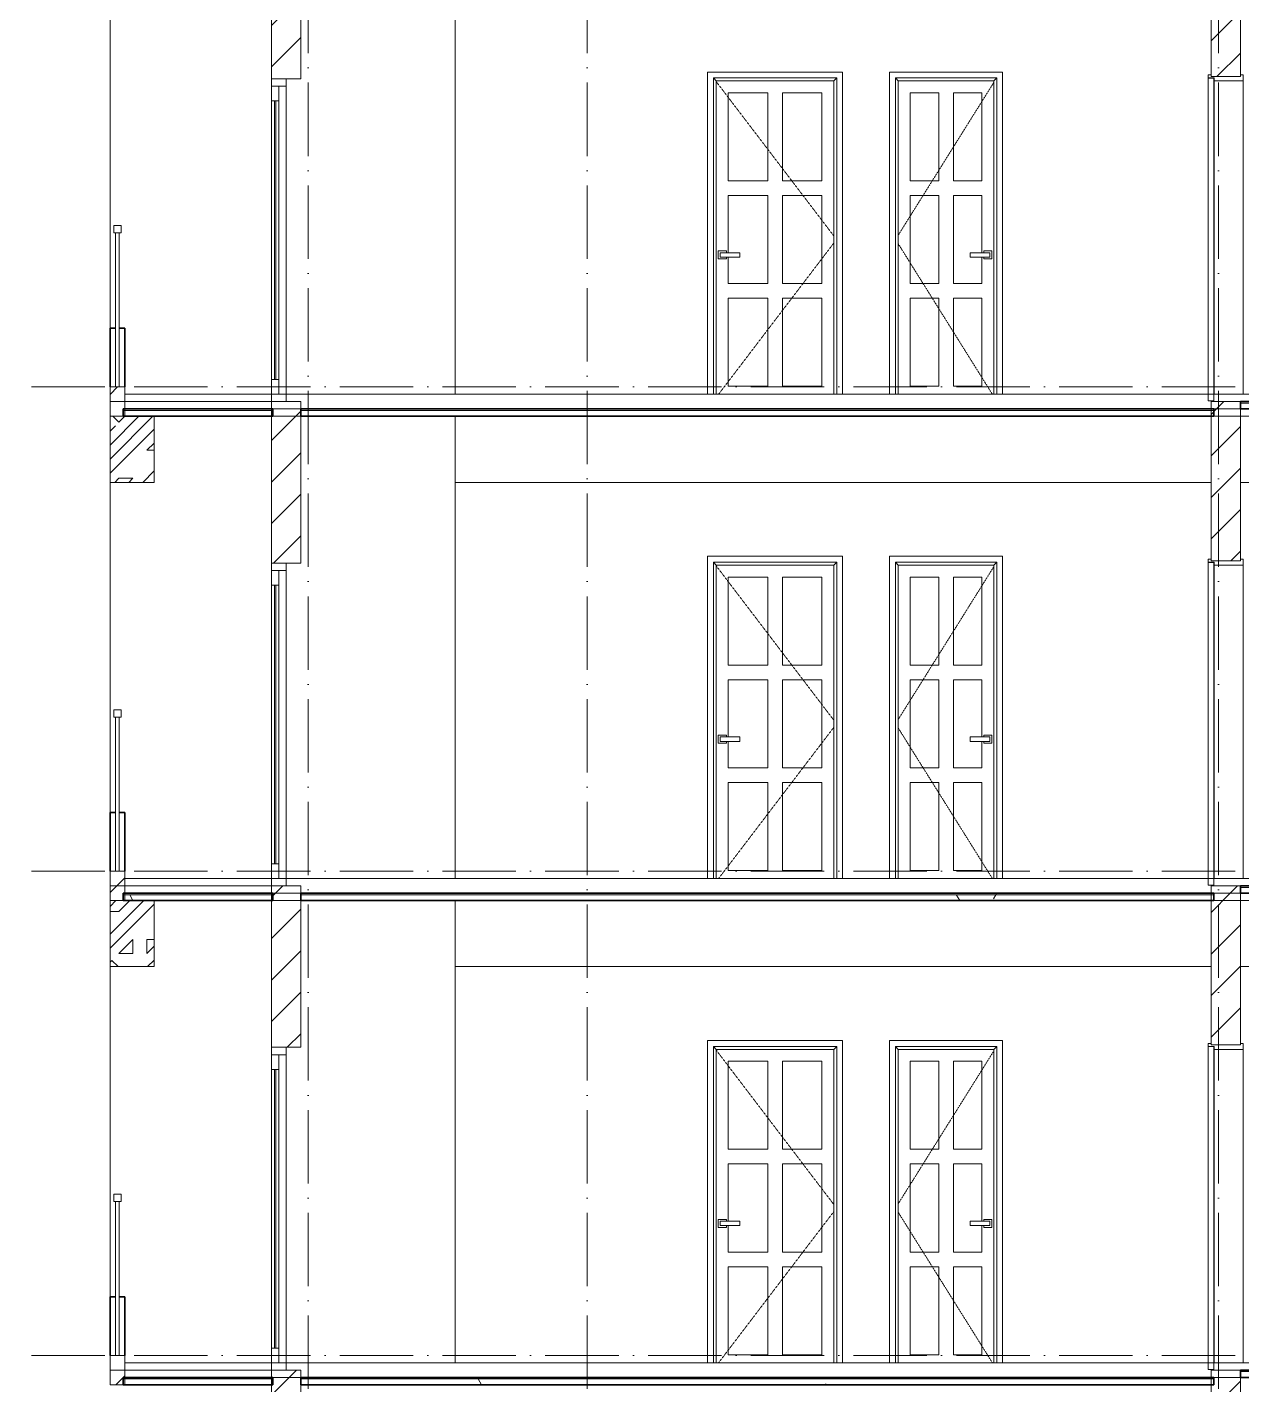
# Model space of a CAD drawing. Header units: millimetres. Extents: x -4940 to 55609, y -15283 to 93540.
# Drawn here: x 23035 to 31310, y 48100 to 57352 of the extents above; entities that cross this region are included whole.
import ezdxf

# ---------------------------------------------------------------- set-up
doc = ezdxf.new("R2010")
doc.units = ezdxf.units.MM
doc.linetypes.add('Dash 1_16__2_', pattern=[3.175, 1.5875, -1.5875])
doc.linetypes.add('Grid Line', pattern=[14, 10, -2, 0, -2])
for name, color, linetype, lineweight in [('A-DOOR', 31, 'Continuous', 5), ('A-FLOR-HRAL', 41, 'Continuous', 5), ('A-FLOR-MCUT', 3, 'Continuous', 9), ('CUA', 31, 'Continuous', 9), ('HATCH-TUONG', 152, 'Continuous', 9), ('NET CAT', 3, 'Continuous', 5), ('NET CATConcrete', 3, 'Continuous', 5), ('NET THAY 2', 55, 'Continuous', 5), ('NET-CAT', 3, 'Continuous', 9), ('NET-THAY', 2, 'Continuous', 15), ('TRUC', 225, 'Continuous', 5)]:
    doc.layers.add(name, color=color, linetype=linetype, lineweight=lineweight)
pattern_1 = [(45, (21278.48, 39800), (-141.4214, 141.4214), [])]
pattern_2 = [(0, (21278.48, 39800), (1625.6, 406.4), [67.056, -1152.144, 67.056, -1152.144, -6502.4]), (0, (21278.48, 39800), (1625.6, 406.4), [-2438.4, 67.056, -2371.344, 67.056, -1152.144, -2844.8]), (0, (21278.48, 39800), (1625.6, 406.4), [-6096, 67.056, -745.744, 67.056, -1964.944]), (120, (21888.08, 40003.2), (-1164.753, 1204.611), [67.056, -1152.144, 67.056, -7654.544]), (120, (21888.08, 40003.2), (-1164.753, 1204.611), [-1286.256, -1152.144, 67.056, -2371.344, -4064]), (120, (21888.08, 40003.2), (-1164.753, 1204.611), [-4876.8, 67.056, -1152.144, 67.056, -2777.744]), (120, (21888.08, 40003.2), (-1164.753, 1204.611), [-6163.056, -745.744, 67.056, -1964.944]), (240, (22091.28, 40816), (-460.847, -1611.011), [67.056, -1152.144, 67.056, -7654.544]), (240, (22091.28, 40816), (-460.847, -1611.011), [-1286.256, -1152.144, 67.056, -2371.344, -4064]), (240, (22091.28, 40816), (-460.847, -1611.011), [-4876.8, 67.056, -1152.144, 67.056, -2777.744]), (240, (22091.28, 40816), (-460.847, -1611.011), [-6163.056, -745.744, 67.056, -1964.944])]
pattern_3 = [(45, (21373.7, 39800), (-476.246, 476.246), []), (45, (21469, 39800), (-476.246, 476.246), []), (45, (21278.5, 39800), (-476.246, 476.246), []), (45, (21754.7, 39800), (-476.246, 476.246), []), (45, (21850, 39800), (-476.246, 476.246), []), (0, (21659.5, 39895.25), (0, 952.5), [95.25, -857.25]), (0, (21754.7, 39990.5), (0, 952.5), [95.25, -857.25]), (45, (21659.5, 39895.25), (0, 952.49), [134.684, -1212.34]), (45, (21754.7, 39895.25), (0, 952.49), [134.684, -1212.34]), (0, (21659.5, 39895.25), (0, 952.5), [95.25, -857.25]), (90, (21183.2, 39895.25), (-952.5, 6e-14), [95.25, -857.25]), (90, (21278.5, 39895.25), (-952.5, 6e-14), [190.5, -762]), (45, (21183.2, 39990.5), (0, 952.49), [134.684, -1212.34]), (90, (22040.5, 40181), (-952.5, 6e-14), [95.25, -857.25]), (0, (21945.2, 40181), (0, 952.5), [95.25, -857.25]), (45, (21945.2, 40181), (0, 952.49), [134.684, -1212.34]), (0, (22135.7, 39895.25), (0, 952.5), [95.25, -857.25]), (0, (22135.7, 40371.5), (0, 952.5), [95.25, -857.25]), (90, (22326.2, 40466.75), (-952.5, 6e-14), [95.25, -857.25]), (45, (22135.7, 40371.5), (0, 952.49), [269.367, -1077.66]), (45, (22231, 40371.5), (0, 952.49), [134.684, -1212.34]), (45, (22421.5, 40562), (0, 952.49), [134.684, -1212.34]), (0, (22421.5, 40657.25), (0, 952.5), [95.25, -857.25]), (90, (22421.5, 40562), (-952.5, 6e-14), [95.25, -857.25]), (0, (21754.7, 40562), (0, 952.5), [95.25, -857.25]), (0, (21945.2, 40657.25), (0, 952.5), [95.25, -857.25]), (90, (21850, 40562), (-952.5, 6e-14), [95.25, -857.25]), (90, (21945.2, 40562), (-952.5, 6e-14), [95.25, -857.25]), (45, (21754.7, 40562), (0, 952.49), [134.684, -1212.34]), (45, (21945.2, 40562), (0, 952.49), [134.684, -1212.34]), (135, (21397.46, 40014.8), (-952.49, 6e-14), [134.684, -1212.34]), (135, (21516.6, 40133.4), (-952.49, 6e-14), [134.683, -1212.34]), (135, (21588.04, 40204.8), (-952.49, 6e-14), [134.683, -1212.34]), (135, (21611.85, 40228.6), (-952.49, 6e-14), [134.683, -1212.34]), (135, (21659.5, 40276.25), (-952.49, 6e-14), [134.683, -1212.34]), (135, (21683.3, 40300.06), (-952.49, 6e-14), [134.683, -1212.34]), (135, (21754.7, 40371.5), (-952.49, 6e-14), [134.683, -1212.34]), (135, (21802.35, 40419.1), (-952.49, 6e-14), [134.683, -1212.34]), (45, (21397.46, 40014.8), (0, 952.49), [95.25, -1251.775]), (45, (21516.6, 40133.4), (0, 952.49), [67.36, -1279.665]), (45, (21683.3, 40300.06), (0, 952.49), [67.36, -1279.665]), (45, (21588.04, 40395.3), (0, 952.49), [67.36, -1279.665]), (45, (21754.7, 40371.5), (0, 952.49), [67.36, -1279.665]), (45, (21659.5, 40466.75), (0, 952.49), [67.36, -1279.665]), (0, (21302.7, 40109.5), (0, 952.5), [190.043, -762.457]), (0, (21516.6, 40323.9), (0, 952.5), [95.25, -857.25])]

# ---------------------------------------------------------------- blocks, each defined once
blk = doc.blocks.new('ALC1807-ASCENT PLAZA-TANG DIEN HINH-TANG 5_rvt-8-MẶT CẮT A-A')
at = {"layer": 'HATCH-TUONG'}
h = blk.add_hatch(dxfattribs=at)
h.set_pattern_fill('FP_10', color=130, style=0, pattern_type=2)
h.set_pattern_definition(pattern_1)
h.paths.add_polyline_path([(24899.9, 44850), (24899.9, 44900), (24699.9, 44900), (24699.9, 44850)], flags=0)
h.paths.add_polyline_path([(24899.9, 47100), (24899.9, 48150), (24699.9, 48150), (24699.9, 47100)], flags=0)
h = blk.add_hatch(dxfattribs=at)
h.set_pattern_fill('FP_10', color=130, style=0, pattern_type=2)
h.set_pattern_definition(pattern_1)
h.paths.add_polyline_path([(31299.9, 44850), (31299.9, 44900), (31099.9, 44900), (31099.9, 44850)], flags=0)
h.paths.add_polyline_path([(31299.9, 47116), (31299.9, 48150), (31099.9, 48150), (31099.9, 47116)], flags=0)
at = {"layer": 'NET-CAT', "color": 130}
for p, q in [((24899.9, 48150), (24699.9, 48150)), ((24699.9, 48150), (24699.9, 47100)), ((24899.9, 47100), (24899.9, 48150)), ((31099.9, 48150), (31099.9, 47116)), ((31299.9, 48150), (31099.9, 48150)), ((31299.9, 47116), (31299.9, 48150))]:
    blk.add_line(p, q, dxfattribs=at)
blk = doc.blocks.new('CUA VAO CAN HO - Type 1-V74-MẶT CẮT A-A')
at = {"layer": 'A-DOOR', "color": 170, "lineweight": 18}
for p, q in [((31079.9, 24005), (31079.9, 21805)), ((31119.9, 24005), (31079.9, 24005)), ((31119.9, 21805), (31119.9, 24005)), ((31079.9, 21805), (31119.9, 21805))]:
    blk.add_line(p, q, dxfattribs=at)
at = {"layer": 'CUA', "color": 130}
for p, q in [((31099.9, 24026), (31079.9, 24026)), ((31079.9, 24026), (31079.9, 24006)), ((31079.9, 24006), (31120.9, 24006)), ((31099.9, 24016), (31099.9, 24026)), ((31299.9, 24016), (31099.9, 24016)), ((31120.9, 24006), (31120.9, 23986)), ((31120.9, 23986), (31319.9, 23986)), ((31120.9, 23986), (31120.9, 21850)), ((31319.9, 24026), (31299.9, 24026)), ((31299.9, 24026), (31299.9, 24016)), ((31319.9, 23986), (31319.9, 24026)), ((31319.9, 21850), (31319.9, 23986))]:
    blk.add_line(p, q, dxfattribs=at)
blk = doc.blocks.new('CUA WC - Type 1-60205-MẶT CẮT A-A')
at = {"layer": 'A-DOOR', "color": 130, "lineweight": 9}
for p, q in [((29050.9, 23305), (29050.9, 23905)), ((29050.9, 23905), (29244.9, 23905)), ((29244.9, 23905), (29244.9, 23305)), ((29344.9, 23305), (29344.9, 23905)), ((29344.9, 23905), (29538.9, 23905)), ((29538.9, 23905), (29538.9, 23305)), ((29244.9, 23305), (29050.9, 23305)), ((29538.9, 23305), (29344.9, 23305)), ((29050.9, 22605), (29050.9, 23205)), ((29050.9, 23205), (29244.9, 23205)), ((29244.9, 23205), (29244.9, 22605)), ((29344.9, 22605), (29344.9, 23205)), ((29344.9, 23205), (29538.9, 23205)), ((29538.9, 23205), (29538.9, 22815)), ((29538.9, 22785), (29538.9, 22605)), ((29244.9, 22605), (29050.9, 22605)), ((29538.9, 22605), (29344.9, 22605)), ((29050.9, 21905), (29050.9, 22505)), ((29050.9, 22505), (29244.9, 22505)), ((29244.9, 22505), (29244.9, 21905)), ((29344.9, 21905), (29344.9, 22505)), ((29344.9, 22505), (29538.9, 22505)), ((29538.9, 22505), (29538.9, 21905)), ((29244.9, 21905), (29050.9, 21905)), ((29538.9, 21905), (29344.9, 21905))]:
    blk.add_line(p, q, dxfattribs=at)
at = {"layer": 'CUA'}
for p, q in [((28909.9, 24046), (29679.9, 24046)), ((28909.9, 21850), (28909.9, 24046)), ((28969.9, 23986), (28949.9, 24006)), ((28949.9, 24006), (28949.9, 21850)), ((28949.9, 24006), (29639.9, 24006)), ((28969.9, 23986), (28969.9, 21850)), ((29619.9, 23986), (28969.9, 23986)), ((29619.9, 23986), (29639.9, 24006)), ((29619.9, 21850), (29619.9, 23986)), ((29639.9, 24006), (29639.9, 21850)), ((29679.9, 24046), (29679.9, 21850))]:
    blk.add_line(p, q, dxfattribs=at)
at = {"layer": 'CUA', "color": 130, "linetype": 'Dash 1_16__2_'}
for p, q in [((29619.9, 23974.6), (28969.9, 22935.4)), ((28969.9, 22874.6), (29610.8, 21850))]:
    blk.add_line(p, q, dxfattribs=at)
at = {"layer": 'CUA', "color": 130}
for p, q in [((29458.9, 22815), (29593.9, 22815)), ((29458.9, 22815), (29458.9, 22785)), ((29593.9, 22785), (29458.9, 22785)), ((29551.4, 22827.5), (29551.4, 22815)), ((29606.4, 22827.5), (29551.4, 22827.5)), ((29551.4, 22785), (29551.4, 22772.5)), ((29551.4, 22772.5), (29606.4, 22772.5)), ((29593.9, 22785), (29593.9, 22815)), ((29606.4, 22772.5), (29606.4, 22827.5))]:
    blk.add_line(p, q, dxfattribs=at)
blk = doc.blocks.new('CUA PHONG NGU - Type 1-60226-MẶT CẮT A-A')
at = {"layer": 'A-DOOR', "color": 130, "lineweight": 9}
for p, q in [((27810.9, 23305), (27810.9, 23905)), ((27810.9, 23905), (28079.9, 23905)), ((28079.9, 23905), (28079.9, 23305)), ((28179.9, 23305), (28179.9, 23905)), ((28179.9, 23905), (28448.9, 23905)), ((28448.9, 23905), (28448.9, 23305)), ((28079.9, 23305), (27810.9, 23305)), ((28448.9, 23305), (28179.9, 23305)), ((27810.9, 22815), (27810.9, 23205)), ((27810.9, 23205), (28079.9, 23205)), ((28079.9, 23205), (28079.9, 22605)), ((28179.9, 22605), (28179.9, 23205)), ((28179.9, 23205), (28448.9, 23205)), ((28448.9, 23205), (28448.9, 22605)), ((27810.9, 22605), (27810.9, 22785)), ((28079.9, 22605), (27810.9, 22605)), ((28448.9, 22605), (28179.9, 22605)), ((27810.9, 21905), (27810.9, 22505)), ((27810.9, 22505), (28079.9, 22505)), ((28079.9, 22505), (28079.9, 21905)), ((28179.9, 21905), (28179.9, 22505)), ((28179.9, 22505), (28448.9, 22505)), ((28448.9, 22505), (28448.9, 21905)), ((28079.9, 21905), (27810.9, 21905)), ((28448.9, 21905), (28179.9, 21905))]:
    blk.add_line(p, q, dxfattribs=at)
at = {"layer": 'CUA'}
for p, q in [((27669.9, 24046), (28589.9, 24046)), ((27669.9, 21850), (27669.9, 24046)), ((27709.9, 24006), (28549.9, 24006)), ((27709.9, 24006), (27729.9, 23986)), ((27709.9, 21850), (27709.9, 24006)), ((27729.9, 23986), (27729.9, 21850)), ((28529.9, 23986), (27729.9, 23986)), ((28549.9, 24006), (28529.9, 23986)), ((28529.9, 21850), (28529.9, 23986)), ((28549.9, 21850), (28549.9, 24006)), ((28589.9, 24046), (28589.9, 21850))]:
    blk.add_line(p, q, dxfattribs=at)
at = {"layer": 'CUA', "color": 130, "linetype": 'Dash 1_16__2_'}
for p, q in [((27729.9, 23980.1), (28529.9, 22929.9)), ((28529.9, 22880.1), (27745.2, 21850))]:
    blk.add_line(p, q, dxfattribs=at)
at = {"layer": 'CUA', "color": 130}
for p, q in [((27798.4, 22827.5), (27743.4, 22827.5)), ((27743.4, 22827.5), (27743.4, 22772.5)), ((27743.4, 22772.5), (27798.4, 22772.5)), ((27755.9, 22815), (27890.9, 22815)), ((27755.9, 22815), (27755.9, 22785)), ((27890.9, 22785), (27755.9, 22785)), ((27798.4, 22815), (27798.4, 22827.5)), ((27798.4, 22772.5), (27798.4, 22785)), ((27890.9, 22785), (27890.9, 22815))]:
    blk.add_line(p, q, dxfattribs=at)
blk = doc.blocks.new('CUA LO GIA _LUA_ - CUA LO GIA _LUA_-78615-MẶT CẮT A-A')
at = {"layer": 'CUA', "color": 130}
for p, q in [((24799.9, 24000), (24699.9, 24000)), ((24699.9, 24000), (24699.9, 23950)), ((24799.9, 23950), (24799.9, 24000)), ((24749.9, 23950), (24699.9, 23950)), ((24699.9, 23950), (24699.9, 23850)), ((24699.9, 23950), (24799.9, 23950)), ((24749.9, 23850), (24749.9, 23950)), ((24799.9, 23950), (24799.9, 21850)), ((24699.9, 23850), (24749.9, 23850)), ((24699.9, 23850), (24699.9, 21950)), ((24729.9, 23850), (24719.9, 23850)), ((24719.9, 23850), (24719.9, 21950)), ((24729.9, 21950), (24729.9, 23850)), ((24749.9, 23850), (24749.9, 21950)), ((24749.9, 21950), (24699.9, 21950)), ((24699.9, 21950), (24699.9, 21850)), ((24719.9, 21950), (24729.9, 21950)), ((24749.9, 21850), (24749.9, 21950)), ((24699.9, 21850), (24749.9, 21850)), ((24799.9, 21850), (24699.9, 21850)), ((24699.9, 21850), (24699.9, 21800)), ((24799.9, 21800), (24799.9, 21850)), ((24699.9, 21800), (24799.9, 21800))]:
    blk.add_line(p, q, dxfattribs=at)
blk = doc.blocks.new('Railing - 25mm-V75-MẶT CẮT A-A')
at = {"layer": 'NET THAY 2', "color": 130, "lineweight": 9}
for p, q in [((23637.4, 21900), (23637.4, 22950)), ((23662.4, 21900), (23662.4, 22950))]:
    blk.add_line(p, q, dxfattribs=at)
blk = doc.blocks.new('Railing - Railing-V106-MẶT CẮT A-A')
at = {"layer": 'A-FLOR-HRAL', "color": 130, "lineweight": 9}
for p, q in [((23674.9, 26300), (23624.9, 26300)), ((23624.9, 26300), (23624.9, 26250)), ((23674.9, 26250), (23674.9, 26300)), ((23624.9, 26250), (23674.9, 26250))]:
    blk.add_line(p, q, dxfattribs=at)
blk.add_blockref('Railing - 25mm-V75-MẶT CẮT A-A', (0, 3300))
blk = doc.blocks.new('ALC1807-ASCENT PLAZA-TANG DIEN HINH-TANG 5_rvt-9-MẶT CẮT A-A')
at = {"layer": 'HATCH-TUONG'}
h = blk.add_hatch(dxfattribs=at)
h.set_pattern_fill('FP_10', color=130, style=0, pattern_type=2)
h.set_pattern_definition(pattern_1)
h.paths.add_polyline_path([(24899.9, 48150), (24899.9, 48200), (24699.9, 48200), (24699.9, 48150)], flags=0)
h.paths.add_polyline_path([(24899.9, 50400), (24899.9, 51450), (24699.9, 51450), (24699.9, 50400)], flags=0)
h = blk.add_hatch(dxfattribs=at)
h.set_pattern_fill('FP_10', color=130, style=0, pattern_type=2)
h.set_pattern_definition(pattern_1)
h.paths.add_polyline_path([(31299.9, 48150), (31299.9, 48200), (31099.9, 48200), (31099.9, 48150)], flags=0)
h.paths.add_polyline_path([(31299.9, 50416), (31299.9, 51450), (31099.9, 51450), (31099.9, 50416)], flags=0)
h = blk.add_hatch(dxfattribs=at)
h.set_pattern_fill('FP_10', color=130, style=0, pattern_type=2)
h.set_pattern_definition(pattern_1)
h.paths.add_polyline_path([(23599.9, 48100), (23699.9, 48100), (23699.9, 48300), (23599.9, 48300)], flags=0)
at = {"layer": 'NET CAT', "lineweight": 9}
h = blk.add_hatch(dxfattribs=at)
h.set_pattern_fill('FP_9', color=130, style=0, pattern_type=2)
h.set_pattern_definition(pattern_2)
h.paths.add_polyline_path([(9799.9, 48190), (11519.9, 48190), (11519.9, 48200), (9799.9, 48200)], flags=0)
h.paths.add_polyline_path([(32799.9, 48190), (32799.9, 48200), (31299.9, 48200), (31299.9, 48190), (32403.2, 48190)], flags=0)
h = blk.add_hatch(dxfattribs=at)
h.set_pattern_fill('FP_9', color=130, style=0, pattern_type=2)
h.set_pattern_definition(pattern_2)
h.paths.add_polyline_path([(32403.2, 48150), (32799.9, 48150), (32799.9, 48190), (31299.9, 48190), (31299.9, 48150)], flags=0)
h.paths.add_polyline_path([(10484.5, 48150), (11519.9, 48150), (11519.9, 48190), (9799.9, 48190), (9799.9, 48150)], flags=0)
h = blk.add_hatch(dxfattribs=at)
h.set_pattern_fill('FP_9', color=130, style=0, pattern_type=2)
h.set_pattern_definition(pattern_2)
h.paths.add_polyline_path([(31119.9, 48140), (31119.9, 48150), (24899.9, 48150), (24899.9, 48140), (30779.6, 48140)], flags=0)
h = blk.add_hatch(dxfattribs=at)
h.set_pattern_fill('FP_9', color=130, style=0, pattern_type=2)
h.set_pattern_definition(pattern_2)
h.paths.add_polyline_path([(31119.9, 48100), (31119.9, 48140), (24899.9, 48140), (24899.9, 48100), (30779.6, 48100)], flags=0)
at = {"layer": 'A-FLOR-MCUT', "color": 130}
for p, q in [((24709.9, 48140), (23690.1, 48140)), ((31119.9, 48140), (24899.9, 48140)), ((32799.9, 48190), (31299.9, 48190))]:
    blk.add_line(p, q, dxfattribs=at)
at = {"layer": 'NET-CAT', "color": 130}
for p, q in [((24899.9, 51450), (24699.9, 51450)), ((24699.9, 51450), (24699.9, 50400)), ((24899.9, 50400), (24899.9, 51450)), ((31099.9, 51450), (31099.9, 50416)), ((31299.9, 51450), (31099.9, 51450)), ((31299.9, 50416), (31299.9, 51450)), ((24699.9, 50400), (24899.9, 50400)), ((31099.9, 50416), (31299.9, 50416)), ((23599.9, 48300), (23599.9, 48100)), ((23699.9, 48300), (23599.9, 48300)), ((23699.9, 48100), (23699.9, 48300)), ((24899.9, 48200), (24699.9, 48200)), ((24699.9, 48200), (24699.9, 48150)), ((24699.9, 48150), (24899.9, 48150)), ((24899.9, 48150), (24899.9, 48200)), ((31099.9, 48200), (31099.9, 48150)), ((31299.9, 48200), (31099.9, 48200)), ((31099.9, 48150), (31299.9, 48150)), ((31299.9, 48150), (31299.9, 48200)), ((23599.9, 48100), (23699.9, 48100))]:
    blk.add_line(p, q, dxfattribs=at)
at = {"layer": 'NET-CAT', "color": 50, "lineweight": 35}
for p, q in [((24709.9, 48150), (23690.1, 48150)), ((23690.1, 48150), (23690.1, 48100)), ((24709.9, 48100), (24709.9, 48150)), ((31119.9, 48150), (24899.9, 48150)), ((24899.9, 48150), (24899.9, 48100)), ((31119.9, 48100), (31119.9, 48150)), ((32799.9, 48200), (31299.9, 48200)), ((31299.9, 48200), (31299.9, 48150)), ((31299.9, 48150), (32799.9, 48150)), ((23690.1, 48100), (24709.9, 48100)), ((24899.9, 48100), (31119.9, 48100))]:
    blk.add_line(p, q, dxfattribs=at)
at = {"layer": 'NET-THAY', "color": 50, "lineweight": 35}
for p, q in [((23599.9, 48300), (23599.9, 48700)), ((23637.4, 48700), (23599.9, 48700)), ((23699.9, 48700), (23662.4, 48700)), ((23699.9, 48700), (23699.9, 48300))]:
    blk.add_line(p, q, dxfattribs=at)
at = {"color": 50, "lineweight": 35}
for name, p in [('CUA PHONG NGU - Type 1-60226-MẶT CẮT A-A', (0, 26400)), ('CUA WC - Type 1-60205-MẶT CẮT A-A', (0, 26400)), ('CUA VAO CAN HO - Type 1-V74-MẶT CẮT A-A', (0, 26400)), ('CUA LO GIA _LUA_ - CUA LO GIA _LUA_-78615-MẶT CẮT A-A', (0, 26400)), ('Railing - Railing-V106-MẶT CẮT A-A', (0, 23100))]:
    blk.add_blockref(name, p, dxfattribs=at)
blk = doc.blocks.new('ALC1807-ASCENT PLAZA-TANG DIEN HINH-TANG 5_rvt-10-MẶT CẮT A-A')
at = {"layer": 'HATCH-TUONG'}
h = blk.add_hatch(dxfattribs=at)
h.set_pattern_fill('FP_10', color=130, style=0, pattern_type=2)
h.set_pattern_definition(pattern_1)
h.paths.add_polyline_path([(24899.9, 51450), (24899.9, 51500), (24699.9, 51500), (24699.9, 51450)], flags=0)
h.paths.add_polyline_path([(24899.9, 53700), (24899.9, 54750), (24699.9, 54750), (24699.9, 53700)], flags=0)
h = blk.add_hatch(dxfattribs=at)
h.set_pattern_fill('FP_10', color=130, style=0, pattern_type=2)
h.set_pattern_definition(pattern_1)
h.paths.add_polyline_path([(31299.9, 51450), (31299.9, 51500), (31099.9, 51500), (31099.9, 51450)], flags=0)
h.paths.add_polyline_path([(31299.9, 53716), (31299.9, 54750), (31099.9, 54750), (31099.9, 53716)], flags=0)
h = blk.add_hatch(dxfattribs=at)
h.set_pattern_fill('FP_10', color=130, style=0, pattern_type=2)
h.set_pattern_definition(pattern_1)
h.paths.add_polyline_path([(23599.9, 51400), (23699.9, 51400), (23699.9, 51600), (23599.9, 51600)], flags=0)
at = {"layer": 'NET CAT', "lineweight": 9}
h = blk.add_hatch(dxfattribs=at)
h.set_pattern_fill('FP_9', color=130, style=0, pattern_type=2)
h.set_pattern_definition(pattern_2)
h.paths.add_polyline_path([(9799.9, 51490), (11519.9, 51490), (11519.9, 51500), (9799.9, 51500)], flags=0)
h.paths.add_polyline_path([(32799.9, 51490), (32799.9, 51500), (31299.9, 51500), (31299.9, 51490), (32403.2, 51490)], flags=0)
h = blk.add_hatch(dxfattribs=at)
h.set_pattern_fill('FP_9', color=130, style=0, pattern_type=2)
h.set_pattern_definition(pattern_2)
h.paths.add_polyline_path([(31119.9, 51440), (31119.9, 51450), (24899.9, 51450), (24899.9, 51440), (30779.6, 51440)], flags=0)
h = blk.add_hatch(dxfattribs=at)
h.set_pattern_fill('FP_9', color=130, style=0, pattern_type=2)
h.set_pattern_definition(pattern_2)
h.paths.add_polyline_path([(23690.1, 51400), (24709.9, 51400), (24709.9, 51440), (23690.1, 51440)], flags=0)
h = blk.add_hatch(dxfattribs=at)
h.set_pattern_fill('FP_9', color=130, style=0, pattern_type=2)
h.set_pattern_definition(pattern_2)
h.paths.add_polyline_path([(31119.9, 51400), (31119.9, 51440), (24899.9, 51440), (24899.9, 51400), (30779.6, 51400)], flags=0)
at = {"layer": 'A-FLOR-MCUT', "color": 130}
for p, q in [((32799.9, 51490), (31299.9, 51490)), ((24709.9, 51440), (23690.1, 51440)), ((31119.9, 51440), (24899.9, 51440))]:
    blk.add_line(p, q, dxfattribs=at)
at = {"layer": 'NET-CAT', "color": 130}
for p, q in [((24899.9, 54750), (24699.9, 54750)), ((24699.9, 54750), (24699.9, 53700)), ((24899.9, 53700), (24899.9, 54750)), ((31099.9, 54750), (31099.9, 53716)), ((31299.9, 54750), (31099.9, 54750)), ((31299.9, 53716), (31299.9, 54750)), ((24699.9, 53700), (24899.9, 53700)), ((31099.9, 53716), (31299.9, 53716)), ((23599.9, 51600), (23599.9, 51400)), ((23699.9, 51600), (23599.9, 51600)), ((23699.9, 51400), (23699.9, 51600)), ((24899.9, 51500), (24699.9, 51500)), ((24699.9, 51500), (24699.9, 51450)), ((24699.9, 51450), (24899.9, 51450)), ((24899.9, 51450), (24899.9, 51500)), ((31099.9, 51500), (31099.9, 51450)), ((31299.9, 51500), (31099.9, 51500)), ((31099.9, 51450), (31299.9, 51450)), ((31299.9, 51450), (31299.9, 51500)), ((23599.9, 51400), (23699.9, 51400))]:
    blk.add_line(p, q, dxfattribs=at)
at = {"layer": 'NET-CAT', "color": 50, "lineweight": 35}
for p, q in [((24709.9, 51450), (23690.1, 51450)), ((23690.1, 51450), (23690.1, 51400)), ((24709.9, 51400), (24709.9, 51450)), ((31119.9, 51450), (24899.9, 51450)), ((24899.9, 51450), (24899.9, 51400)), ((31119.9, 51400), (31119.9, 51450)), ((32799.9, 51500), (31299.9, 51500)), ((31299.9, 51500), (31299.9, 51450)), ((31299.9, 51450), (32799.9, 51450)), ((23690.1, 51400), (24709.9, 51400)), ((24899.9, 51400), (31119.9, 51400))]:
    blk.add_line(p, q, dxfattribs=at)
at = {"layer": 'NET-THAY', "color": 50, "lineweight": 35}
for p, q in [((23599.9, 51600), (23599.9, 52000)), ((23637.4, 52000), (23599.9, 52000)), ((23699.9, 52000), (23662.4, 52000)), ((23699.9, 52000), (23699.9, 51600))]:
    blk.add_line(p, q, dxfattribs=at)
at = {"color": 50, "lineweight": 35}
for name, p in [('CUA LO GIA _LUA_ - CUA LO GIA _LUA_-78615-MẶT CẮT A-A', (0, 29700)), ('CUA PHONG NGU - Type 1-60226-MẶT CẮT A-A', (0, 29700)), ('CUA WC - Type 1-60205-MẶT CẮT A-A', (0, 29700)), ('CUA VAO CAN HO - Type 1-V74-MẶT CẮT A-A', (0, 29700)), ('Railing - Railing-V106-MẶT CẮT A-A', (0, 26400))]:
    blk.add_blockref(name, p, dxfattribs=at)
blk = doc.blocks.new('ALC1807-ASCENT PLAZA-TANG DIEN HINH-TANG 5_rvt-11-MẶT CẮT A-A')
at = {"layer": 'HATCH-TUONG'}
h = blk.add_hatch(dxfattribs=at)
h.set_pattern_fill('FP_10', color=130, style=0, pattern_type=2)
h.set_pattern_definition(pattern_1)
h.paths.add_polyline_path([(24899.9, 54750), (24899.9, 54800), (24699.9, 54800), (24699.9, 54750)], flags=0)
h.paths.add_polyline_path([(24899.9, 57000), (24899.9, 58050), (24699.9, 58050), (24699.9, 57000)], flags=0)
h = blk.add_hatch(dxfattribs=at)
h.set_pattern_fill('FP_10', color=130, style=0, pattern_type=2)
h.set_pattern_definition(pattern_1)
h.paths.add_polyline_path([(31299.9, 54750), (31299.9, 54800), (31099.9, 54800), (31099.9, 54750)], flags=0)
h.paths.add_polyline_path([(31299.9, 57016), (31299.9, 58050), (31099.9, 58050), (31099.9, 57016)], flags=0)
h = blk.add_hatch(dxfattribs=at)
h.set_pattern_fill('FP_10', color=130, style=0, pattern_type=2)
h.set_pattern_definition(pattern_1)
h.paths.add_polyline_path([(23599.9, 54700), (23699.9, 54700), (23699.9, 54900), (23599.9, 54900)], flags=0)
at = {"layer": 'NET CAT', "lineweight": 9}
h = blk.add_hatch(dxfattribs=at)
h.set_pattern_fill('FP_9', color=130, style=0, pattern_type=2)
h.set_pattern_definition(pattern_2)
h.paths.add_polyline_path([(9799.9, 54790), (11519.9, 54790), (11519.9, 54800), (9799.9, 54800)], flags=0)
h.paths.add_polyline_path([(32799.9, 54790), (32799.9, 54800), (31299.9, 54800), (31299.9, 54790), (32403.2, 54790)], flags=0)
h = blk.add_hatch(dxfattribs=at)
h.set_pattern_fill('FP_9', color=130, style=0, pattern_type=2)
h.set_pattern_definition(pattern_2)
h.paths.add_polyline_path([(9799.9, 54750), (11519.9, 54750), (11519.9, 54790), (9799.9, 54790)], flags=0)
h.paths.add_polyline_path([(32403.2, 54750), (32799.9, 54750), (32799.9, 54790), (31299.9, 54790), (31299.9, 54750)], flags=0)
at = {"layer": 'A-FLOR-MCUT', "color": 130}
for p, q in [((32799.9, 54790), (31299.9, 54790)), ((24709.9, 54740), (23690.1, 54740)), ((31119.9, 54740), (24899.9, 54740))]:
    blk.add_line(p, q, dxfattribs=at)
at = {"layer": 'NET-CAT', "color": 130}
for p, q in [((24699.9, 58050), (24699.9, 57000)), ((24899.9, 57000), (24899.9, 58050)), ((31099.9, 58050), (31099.9, 57016)), ((31299.9, 57016), (31299.9, 58050)), ((24699.9, 57000), (24899.9, 57000)), ((31099.9, 57016), (31299.9, 57016)), ((23599.9, 54900), (23599.9, 54700)), ((23699.9, 54900), (23599.9, 54900)), ((23699.9, 54700), (23699.9, 54900)), ((24899.9, 54800), (24699.9, 54800)), ((24699.9, 54800), (24699.9, 54750)), ((24899.9, 54750), (24899.9, 54800)), ((31099.9, 54800), (31099.9, 54750)), ((31299.9, 54800), (31099.9, 54800)), ((31299.9, 54750), (31299.9, 54800)), ((23599.9, 54700), (23699.9, 54700)), ((24699.9, 54750), (24899.9, 54750)), ((31099.9, 54750), (31299.9, 54750))]:
    blk.add_line(p, q, dxfattribs=at)
at = {"layer": 'NET-CAT', "color": 50, "lineweight": 35}
for p, q in [((32799.9, 54800), (31299.9, 54800)), ((31299.9, 54800), (31299.9, 54750)), ((24709.9, 54750), (23690.1, 54750)), ((23690.1, 54750), (23690.1, 54700)), ((23690.1, 54700), (24709.9, 54700)), ((24709.9, 54700), (24709.9, 54750)), ((31119.9, 54750), (24899.9, 54750)), ((24899.9, 54750), (24899.9, 54700)), ((24899.9, 54700), (31119.9, 54700)), ((31119.9, 54700), (31119.9, 54750)), ((31299.9, 54750), (32799.9, 54750))]:
    blk.add_line(p, q, dxfattribs=at)
at = {"layer": 'NET-THAY', "color": 50, "lineweight": 35}
for p, q in [((23599.9, 54900), (23599.9, 55300)), ((23637.4, 55300), (23599.9, 55300)), ((23699.9, 55300), (23662.4, 55300)), ((23699.9, 55300), (23699.9, 54900))]:
    blk.add_line(p, q, dxfattribs=at)
at = {"color": 50, "lineweight": 35}
for name, p in [('CUA LO GIA _LUA_ - CUA LO GIA _LUA_-78615-MẶT CẮT A-A', (0, 33000)), ('CUA PHONG NGU - Type 1-60226-MẶT CẮT A-A', (0, 33000)), ('CUA WC - Type 1-60205-MẶT CẮT A-A', (0, 33000)), ('CUA VAO CAN HO - Type 1-V74-MẶT CẮT A-A', (0, 33000)), ('Railing - Railing-V106-MẶT CẮT A-A', (0, 29700))]:
    blk.add_blockref(name, p, dxfattribs=at)

msp = doc.modelspace()

# ---------------------------------------------------------------- hatches: boundary and pattern name
at = {"layer": 'NET CATConcrete'}
h = msp.add_hatch(dxfattribs=at)
h.set_pattern_fill('FP_1', color=256, style=0, pattern_type=2)
h.set_pattern_definition(pattern_3)
h.paths.add_polyline_path([(23899.9, 54250), (23899.9, 54700), (23599.9, 54700), (23599.9, 54250)], flags=0)
h = msp.add_hatch(dxfattribs=at)
h.set_pattern_fill('FP_1', color=256, style=0, pattern_type=2)
h.set_pattern_definition(pattern_3)
h.paths.add_polyline_path([(23899.9, 50950), (23899.9, 51400), (23599.9, 51400), (23599.9, 50950)], flags=0)

# ---------------------------------------------------------------- linework, layer by layer
at = {"layer": 'NET CAT'}
for p, q in [((25949.9, 58000), (25949.9, 54850)), ((23599.9, 57550), (23599.9, 54900)), ((24699.9, 54850), (23699.9, 54850)), ((25949.9, 54700), (25949.9, 51550)), ((23599.9, 54250), (23599.9, 51600)), ((24699.9, 51550), (23699.9, 51550)), ((25949.9, 51400), (25949.9, 48250)), ((23599.9, 50950), (23599.9, 48300)), ((24699.9, 48250), (23699.9, 48250))]:
    msp.add_line(p, q, dxfattribs=at)
at = {"layer": 'NET CAT', "lineweight": 13}
for p, q in [((23599.9, 54700), (23599.9, 54250)), ((23899.9, 54250), (23899.9, 54700)), ((23599.9, 54250), (23899.9, 54250)), ((23599.9, 51400), (23599.9, 50950)), ((23899.9, 50950), (23899.9, 51400)), ((23599.9, 50950), (23899.9, 50950))]:
    msp.add_line(p, q, dxfattribs=at)
at = {"layer": 'NET CATConcrete'}
for p, q in [((23899.9, 54700), (23599.9, 54700)), ((31099.9, 54250), (25949.9, 54250)), ((32799.9, 54250), (31299.9, 54250)), ((23899.9, 51400), (23599.9, 51400)), ((31099.9, 50950), (25949.9, 50950)), ((32799.9, 50950), (31299.9, 50950))]:
    msp.add_line(p, q, dxfattribs=at)
at = {"layer": 'NET-CAT', "lineweight": 15}
for p, q in [((24699.9, 54800), (23599.9, 54800)), ((23599.9, 54800), (23599.9, 54700)), ((32949.9, 54850), (24699.9, 54850)), ((24699.9, 54700), (24699.9, 54850)), ((23899.9, 54700), (32799.9, 54700)), ((32949.9, 51550), (24699.9, 51550)), ((24699.9, 51400), (24699.9, 51550)), ((24699.9, 51500), (23599.9, 51500)), ((23599.9, 51500), (23599.9, 51400)), ((23899.9, 51400), (32799.9, 51400)), ((32949.9, 48250), (24699.9, 48250)), ((24699.9, 48100), (24699.9, 48250)), ((24699.9, 48200), (23599.9, 48200)), ((23599.9, 48200), (23599.9, 48100))]:
    msp.add_line(p, q, dxfattribs=at)
at = {"layer": 'NET-THAY', "lineweight": 9}
for p, q in [((23699.9, 54850), (24699.9, 54850)), ((23599.9, 54700), (23899.9, 54700)), ((23699.9, 51550), (24699.9, 51550)), ((23599.9, 51400), (23899.9, 51400)), ((23699.9, 48250), (24699.9, 48250))]:
    msp.add_line(p, q, dxfattribs=at)
at = {"layer": 'TRUC', "linetype": 'Grid Line', "ltscale": 50}
for p, q in [((24949.9, -12136), (24949.9, 93540.4)), ((26849.9, -12136), (26849.9, 93540.4)), ((31149.9, -12136), (31149.9, 93540.4)), ((-4939.7, 54900), (51521, 54900)), ((-4939.7, 51600), (51521, 51600)), ((-4939.7, 48300), (51521, 48300))]:
    msp.add_line(p, q, dxfattribs=at)

# ---------------------------------------------------------------- block references
at = {"lineweight": 5}
for name in ['ALC1807-ASCENT PLAZA-TANG DIEN HINH-TANG 5_rvt-11-MẶT CẮT A-A', 'ALC1807-ASCENT PLAZA-TANG DIEN HINH-TANG 5_rvt-10-MẶT CẮT A-A', 'ALC1807-ASCENT PLAZA-TANG DIEN HINH-TANG 5_rvt-9-MẶT CẮT A-A', 'ALC1807-ASCENT PLAZA-TANG DIEN HINH-TANG 5_rvt-8-MẶT CẮT A-A']:
    msp.add_blockref(name, (0, 0), dxfattribs=at)

doc.saveas('drawing.dxf')
